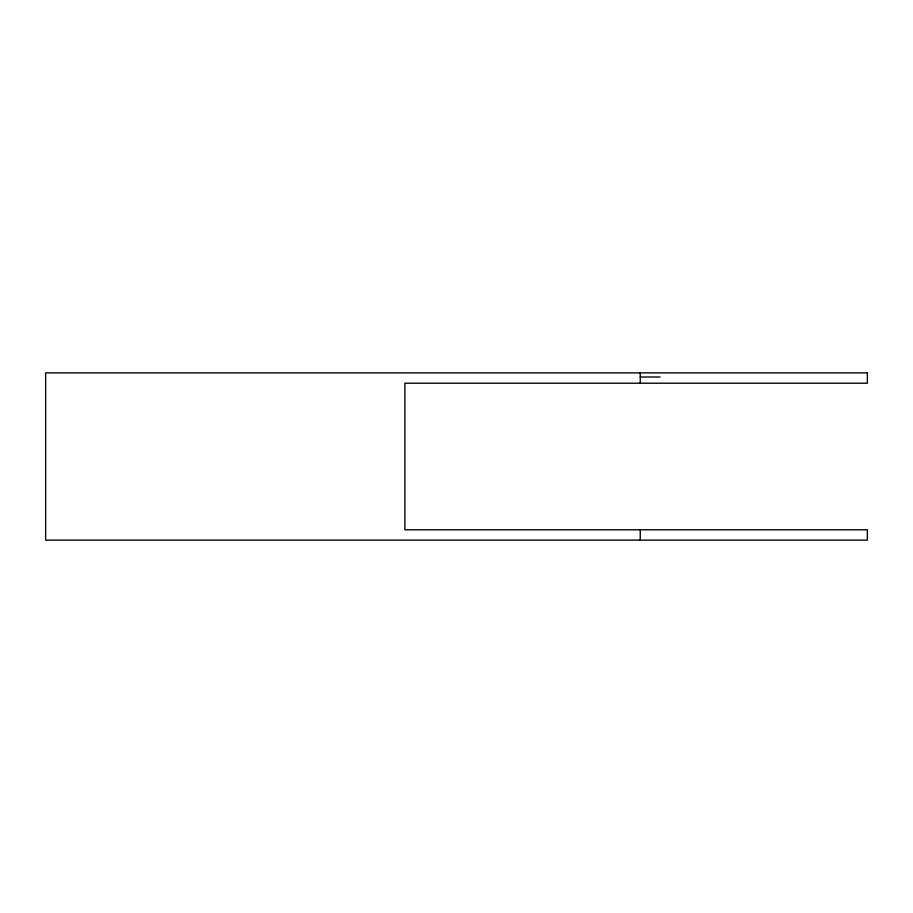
<?xml version="1.0" encoding="UTF-8"?>
<svg xmlns="http://www.w3.org/2000/svg" width="913" height="913" viewBox="0 0 913 913"><rect width="100%" height="100%" fill="white"/><g stroke="black" fill="none" stroke-linecap="round" stroke-linejoin="round"><path stroke-width="1.37" d="M640.253 377.012L660.099 377.012M640.253 372.881L640.253 383.209M640.253 529.791L640.253 540.119M867.35 372.881L45.65 372.881L45.65 540.119L867.35 540.119L867.35 529.791L404.881 529.791L404.881 383.209L867.35 383.209L867.35 372.881"/></g></svg>
